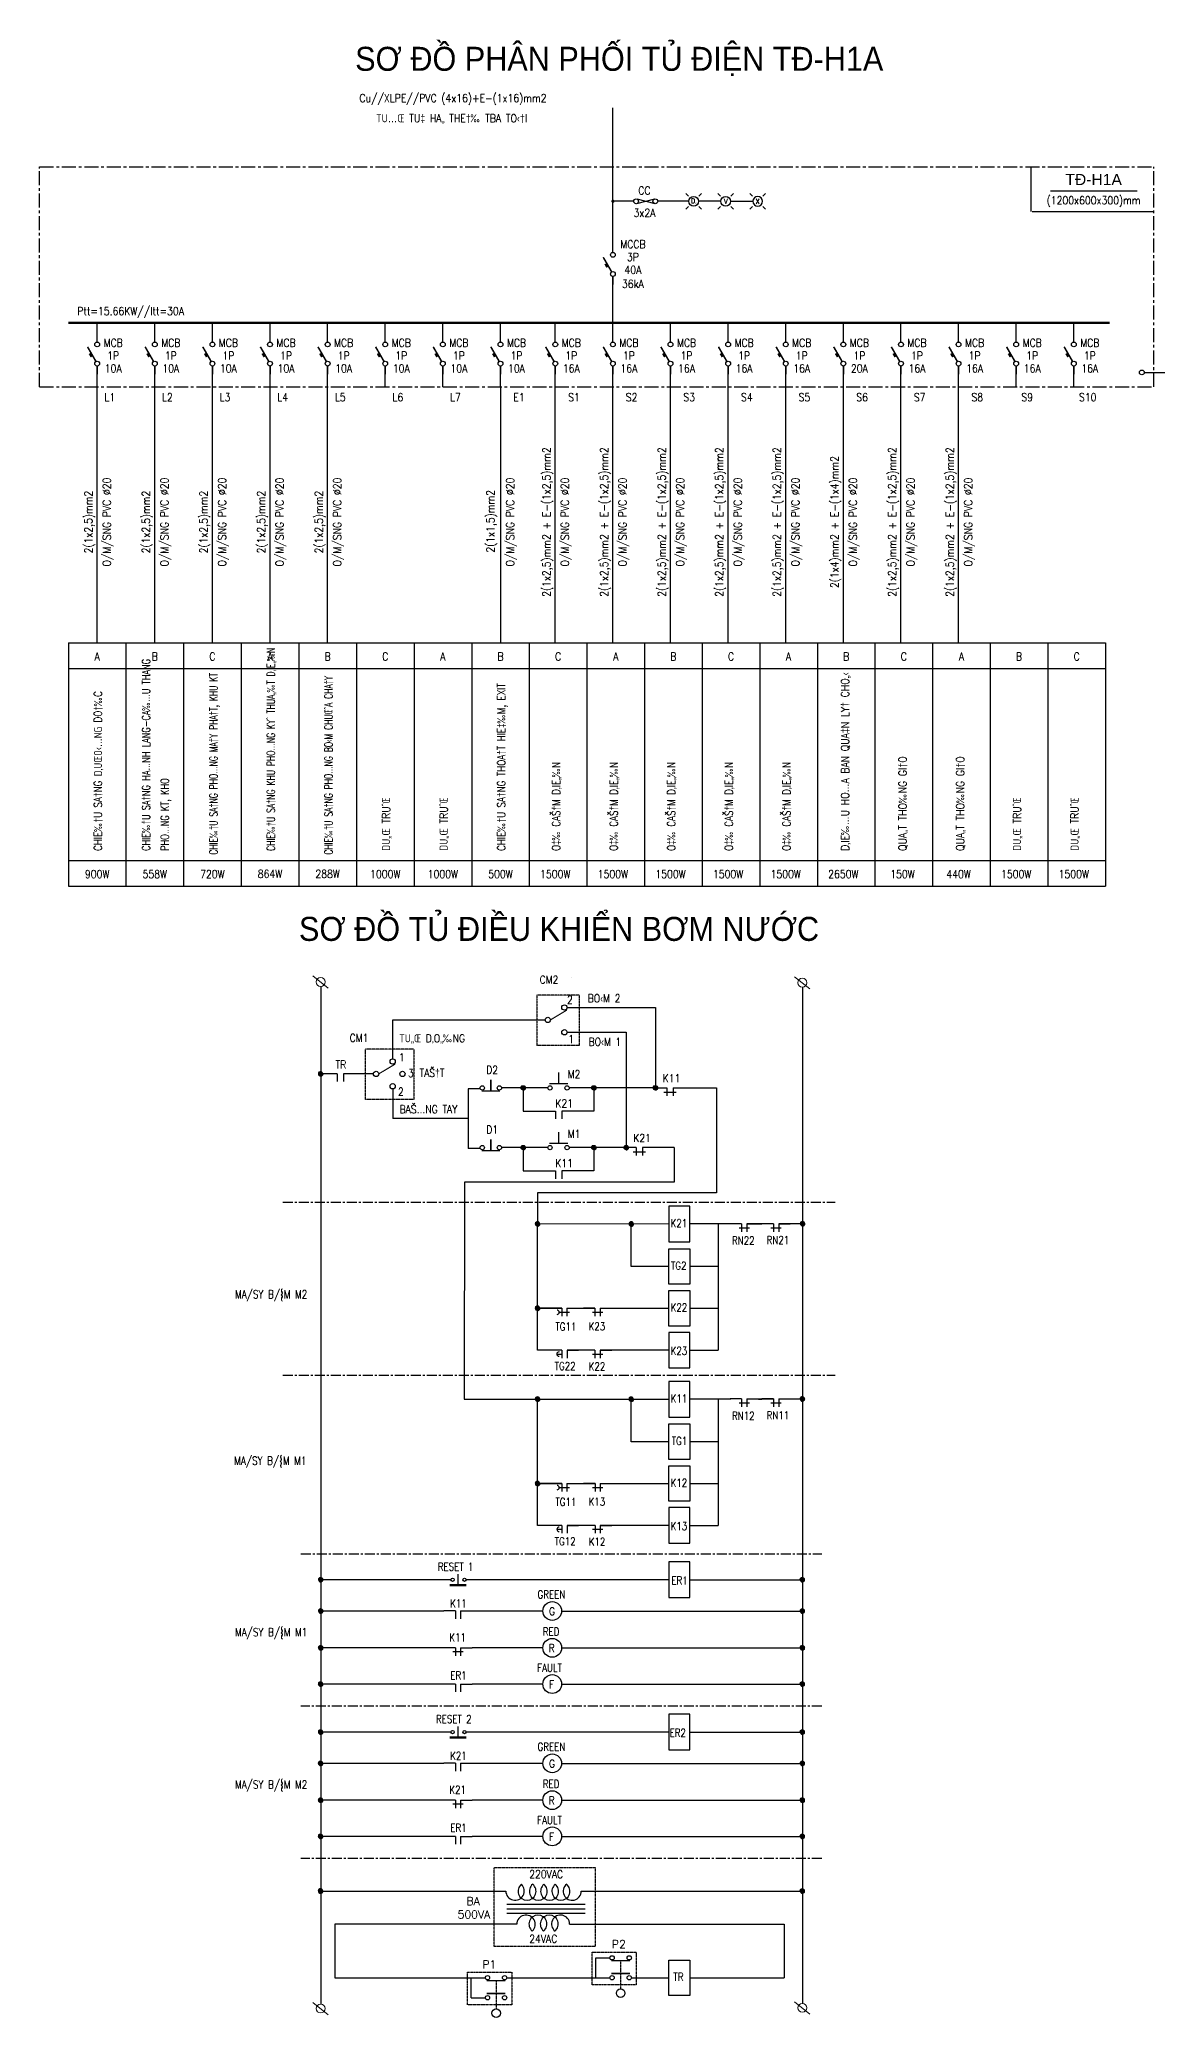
# Model space of a CAD drawing. Extents: x -5343388 to 7033982, y -486386 to 188356.
# Drawn here: x 170348 to 205272, y 24182 to 85981 of the extents above; entities that cross this region are included whole.
import ezdxf
from ezdxf.enums import TextEntityAlignment as Align

# ---------------------------------------------------------------- set-up
doc = ezdxf.new("R2010")
doc.units = 0
doc.header["$MEASUREMENT"] = 0
doc.linetypes.add('CENTER', pattern=[2, 1.25, -0.25, 0.25, -0.25])
doc.linetypes.add('HIDDEN', pattern=[0.375, 0.25, -0.125])
for name, color, linetype in [('0-----E-equip', 2, 'Continuous'), ('0-----E-line', 4, 'Continuous'), ('0-----E-text', 3, 'Continuous'), ('0-----wire', 7, 'Continuous'), ('0---TBD', 2, 'Continuous'), ('0---TEXT', 3, 'Continuous'), ('0-TEXTDIEN', 4, 'Continuous'), ('CHU', 2, 'Continuous'), ('CHUTO', 3, 'Continuous'), ('PHU KIEN', 7, 'Continuous'), ('TBD', 2, 'Continuous'), ('text', 2, 'Continuous')]:
    doc.layers.add(name, color=color, linetype=linetype)
for name, color, linetype, lineweight in [('0---TBD---SD', 2, 'Continuous', 25), ('MAIN', 3, 'Continuous', 15), ('TBI', 2, 'Continuous', 25), ('thay', 7, 'Continuous', 18)]:
    doc.layers.add(name, color=color, linetype=linetype, lineweight=lineweight)
doc.styles.add('BIGTEXT', font='', dxfattribs={"width": 0.8, "height": 1000})
doc.styles.add('ROMANC1', font='ROMANC1.shx')
doc.styles.add('ROMANS', font='romans.shx', dxfattribs={"width": 0.8, "height": 250, "bigfont": 'vns.shx'})
doc.styles.add('ROMANS1', font='ROMANS1.shx')
doc.styles.add('TEXT1', font='', dxfattribs={"width": 0.85, "height": 200})
doc.styles.get('BIGTEXT').set_extended_font_data('.VnArialH')
doc.styles.get('TEXT1').set_extended_font_data('.VnArialH')

# ---------------------------------------------------------------- blocks, each defined once
blk = doc.blocks.new('di2')
at = {"layer": 'TBD'}
for p, q in [((0, 1000), (0, 1250)), ((0, 250), (0, 0))]:
    blk.add_line(p, q, dxfattribs=at)
for points, const_width in [([(-37, 390), (-302, 850)], 50), ([(-177, 533), (-239, 641)], 60)]:
    blk.add_lwpolyline(points, dxfattribs=dict(at, const_width=const_width))
for centre in [(0, 925), (0, 325)]:
    blk.add_circle(centre, 75, dxfattribs=at)
blk = doc.blocks.new('di17')
at = {"layer": 'TBD', "color": 7}
for p, q in [((-159, 159), (-247, 247)), ((159, 159), (247, 247)), ((-159, -159), (-247, -247)), ((159, -159), (247, -247))]:
    blk.add_line(p, q, dxfattribs=at)
at = {"layer": 'TBD'}
blk.add_circle((0, 0), 150, dxfattribs=at)
at = {"layer": 'TBD', "color": 7, "style": 'ROMANS1'}
blk.add_text('D‚', height=150, dxfattribs=at).set_placement((0, 0), align=Align.MIDDLE)
blk = doc.blocks.new('di21')
at = {"layer": 'TBD'}
for p, q in [((-281, 73), (281, -73)), ((-281, -73), (281, 73))]:
    blk.add_line(p, q, dxfattribs=at)
for centre in [(-300, 0), (300, 0)]:
    blk.add_circle(centre, 75, dxfattribs=at)
blk = doc.blocks.new('di18')
at = {"layer": 'TBD', "color": 7}
for p, q in [((-159, 159), (-247, 247)), ((159, 159), (247, 247)), ((-159, -159), (-247, -247)), ((159, -159), (247, -247))]:
    blk.add_line(p, q, dxfattribs=at)
at = {"layer": 'TBD'}
blk.add_circle((0, 0), 150, dxfattribs=at)
at = {"layer": 'TBD', "color": 7, "style": 'ROMANS1'}
blk.add_text('V', height=150, dxfattribs=at).set_placement((0, 0), align=Align.MIDDLE)
blk = doc.blocks.new('di19')
at = {"layer": 'TBD', "color": 7}
for p, q in [((-159, 159), (-247, 247)), ((159, 159), (247, 247)), ((-159, -159), (-247, -247)), ((159, -159), (247, -247))]:
    blk.add_line(p, q, dxfattribs=at)
at = {"layer": 'TBD'}
blk.add_circle((0, 0), 150, dxfattribs=at)
at = {"layer": 'TBD', "color": 7, "style": 'ROMANS1'}
blk.add_text('X', height=150, dxfattribs=at).set_placement((0, 0), align=Align.MIDDLE)
blk = doc.blocks.new('DOT')
at = {"layer": 'thay', "color": 0, "linetype": 'ByBlock'}
blk.add_line((-0.5, 0), (-1, 0), dxfattribs=at)
at = {"layer": 'thay', "color": 0, "linetype": 'ByBlock', "const_width": 0.5}
blk.add_lwpolyline([(-0.25, 0, 1), (0.25, 0, 1)], format="xyb", close=True, dxfattribs=at)
blk = doc.blocks.new('NETCHAM')
at = {"layer": 'PHU KIEN', "ltscale": 40}
h = blk.add_hatch(dxfattribs=at)
h.set_pattern_fill('ANSI31', color=2, scale=4.125, style=0)
h.set_pattern_definition([(45, (-1132542.619, -1771621.8266), (-0.36460193405, 0.36460193405), [])])
h.paths.add_polyline_path([(49.5, 0, 1), (-49.5, 0, 1)])
at = {"layer": 'PHU KIEN', "color": 2, "ltscale": 40}
blk.add_circle((0, 0), 49.5, dxfattribs=at)
blk = doc.blocks.new('TDM')
at = {"layer": '0---TBD---SD'}
for p, q in [((334849, 442398), (334849, 442782)), ((334849, 442398), (335027, 442398)), ((334849, 442221), (334849, 441837)), ((334849, 442221), (335027, 442221)), ((334938, 442398), (335115, 442398)), ((334938, 442221), (335115, 442221))]:
    blk.add_line(p, q, dxfattribs=at)
blk = doc.blocks.new('TDD')
at = {"layer": '0---TBD---SD'}
for p, q in [((333884, 442398), (333884, 442782)), ((333884, 442398), (334150, 442398)), ((333884, 442221), (333884, 441837)), ((333884, 442221), (334150, 442221)), ((334017, 442138), (334017, 442480))]:
    blk.add_line(p, q, dxfattribs=at)
blk = doc.blocks.new('TDMC')
at = {"layer": '0---TBD---SD'}
for p, q in [((116, 0), (-116, 0)), ((-60, -90), (-60, 90)), ((60, -90), (60, 90)), ((-60, -90), (-321, -90)), ((60, -90), (321, -90))]:
    blk.add_line(p, q, dxfattribs=at)
blk.add_arc((166, 0), 50, 90, 270, dxfattribs=at)
blk = doc.blocks.new('TMDC')
at = {"layer": '0---TBD---SD'}
for p, q in [((0, 0), (-261, 0)), ((0, 0), (0, 181)), ((120, 0), (120, 181)), ((233, 90), (120, 90)), ((120, 0), (381, 0))]:
    blk.add_line(p, q, dxfattribs=at)
blk.add_arc((183, 90), 50, 270, 90, dxfattribs=at)

msp = doc.modelspace()

# ---------------------------------------------------------------- linework, layer by layer
at = {"color": 1, "linetype": 'CENTER', "ltscale": 350}
for p, q in [((170347.89481, 75130.68076), (170347.89481, 82008.5724)), ((170347.89481, 82008.5724), (205157.94213, 82008.5724)), ((205157.94213, 75130.68076), (205157.94213, 82008.5724)), ((170347.89481, 75130.68076), (205157.94213, 75130.68076))]:
    msp.add_line(p, q, dxfattribs=at)
at = {"color": 1, "linetype": 'Continuous'}
for p, q in [((201323.1574, 80608.5724), (201323.1574, 82008.5724)), ((201929.33749, 81258.5724), (204640.3843, 81258.5724)), ((201359.50495, 80608.5724), (205157.94213, 80608.5724))]:
    msp.add_line(p, q, dxfattribs=at)
at = {"color": 2, "linetype": 'Continuous'}
for p, q in [((171247.89481, 67130.68076), (171247.89481, 59530.68076)), ((171247.89481, 67130.68076), (203647.89481, 67130.68076)), ((203647.89481, 67130.68076), (203647.89481, 59530.68076)), ((171247.89481, 59530.68076), (203647.89481, 59530.68076))]:
    msp.add_line(p, q, dxfattribs=at)
at = {"linetype": 'Continuous'}
for p, q in [((173047.89481, 67130.68076), (173047.89481, 59530.68076)), ((174847.89481, 67130.68076), (174847.89481, 59530.68076)), ((174847.89481, 67130.68076), (174847.89481, 59530.68076)), ((176647.89481, 67130.68076), (176647.89481, 59530.68076)), ((176647.89481, 67130.68076), (176647.89481, 59530.68076)), ((178447.89481, 67130.68076), (178447.89481, 59530.68076)), ((180247.89481, 67130.68076), (180247.89481, 59530.68076)), ((180247.89481, 67130.68076), (180247.89481, 59530.68076)), ((182047.89481, 67130.68076), (182047.89481, 59530.68076)), ((183847.89481, 67130.68076), (183847.89481, 59530.68076)), ((185647.89481, 67130.68076), (185647.89481, 59530.68076)), ((187447.89481, 67130.68076), (187447.89481, 59530.68076)), ((189247.89481, 67130.68076), (189247.89481, 59530.68076)), ((191047.89481, 67130.68076), (191047.89481, 59530.68076)), ((192847.89481, 67130.68076), (192847.89481, 59530.68076)), ((194647.89481, 67130.68076), (194647.89481, 59530.68076)), ((196447.89481, 67130.68076), (196447.89481, 59530.68076)), ((198247.89481, 67130.68076), (198247.89481, 59530.68076)), ((200047.89481, 67130.68076), (200047.89481, 59530.68076)), ((201847.89481, 67130.68076), (201847.89481, 59530.68076)), ((171247.89481, 66330.68076), (203647.89481, 66330.68076)), ((171247.89481, 60330.68076), (203647.89481, 60330.68076))]:
    msp.add_line(p, q, dxfattribs=at)
at = {"color": 6, "linetype": 'Continuous', "const_width": 70}
msp.add_lwpolyline([(171247.89481, 77130.68076), (203775.80454, 77130.68076)], dxfattribs=at)
at = {"color": 1, "linetype": 'CENTER', "ltscale": 250}
for points in [[(177943.34571, 49655.14413), (195208.03915, 49655.1421)], [(177943.34571, 44251.63476), (195208.03915, 44251.63273)], [(178510.65792, 38663.58454), (194787.9422, 38663.58262)], [(194787.9422, 33903.92076), (178510.65792, 33903.91877)], [(194787.9422, 29144.25514), (178510.65792, 29144.25315)]]:
    msp.add_lwpolyline(points, dxfattribs=at)
at = {"layer": '0-----E-line', "linetype": 'Continuous'}
for p, q in [((188259.54148, 79330.24841), (188259.54148, 83851.60198)), ((188259.54148, 77130.68076), (188259.54148, 78580.24841)), ((172147.89481, 76780.68076), (172147.89481, 77130.68076)), ((173947.89481, 76530.68076), (173947.89481, 77130.68076)), ((175747.89481, 76530.68076), (175747.89481, 77130.68076)), ((177547.89481, 76530.68076), (177547.89481, 77130.68076)), ((179347.89481, 76530.68076), (179347.89481, 77130.68076)), ((181147.89481, 76530.68076), (181147.89481, 77130.68076)), ((181147.89481, 76530.68076), (181147.89481, 77130.68076)), ((182947.89481, 76530.68076), (182947.89481, 77130.68076)), ((184747.89481, 76530.68076), (184747.89481, 77130.68076)), ((186459.54148, 76530.68076), (186459.54148, 77130.68076)), ((188259.54148, 76530.68076), (188259.54148, 77130.68076)), ((190059.54148, 76530.68076), (190059.54148, 77130.68076)), ((191859.54148, 76530.68076), (191859.54148, 77130.68076)), ((193659.54148, 76530.68076), (193659.54148, 77130.68076)), ((195459.54148, 76530.68076), (195459.54148, 77130.68076)), ((197259.54148, 76530.68076), (197259.54148, 77130.68076)), ((199059.54148, 76530.68076), (199059.54148, 77130.68076)), ((200859.54148, 76530.68076), (200859.54148, 77130.68076)), ((202659.54148, 76530.68076), (202659.54148, 77130.68076)), ((172147.89481, 67130.68076), (172147.89481, 75780.68076)), ((173947.89481, 67130.68076), (173947.89481, 75780.68076)), ((175747.89481, 67130.68076), (175747.89481, 75780.68076)), ((177547.89481, 67130.68076), (177547.89481, 75780.68076)), ((179347.89481, 67130.68076), (179347.89481, 75780.68076)), ((181147.89481, 75130.68076), (181147.89481, 75780.68076)), ((182947.89481, 75130.68076), (182947.89481, 75780.68076)), ((184747.89481, 75130.68076), (184747.89481, 75780.68076)), ((186459.54148, 67130.68076), (186459.54148, 75780.68076)), ((188259.54148, 67130.68076), (188259.54148, 75780.68076)), ((190059.54148, 67130.68076), (190059.54148, 75780.68076)), ((191859.54148, 75130.68076), (191859.54148, 75780.68076)), ((191859.54148, 67130.68076), (191859.54148, 75780.68076)), ((193659.54148, 75130.68076), (193659.54148, 75780.68076)), ((193659.54148, 67130.68076), (193659.54148, 75780.68076)), ((195459.54148, 67130.68076), (195459.54148, 75780.68076)), ((197259.54148, 67130.68076), (197259.54148, 75780.68076)), ((199059.54148, 67130.68076), (199059.54148, 75780.68076)), ((200859.54148, 75130.68076), (200859.54148, 75780.68076)), ((202659.54148, 75130.68076), (202659.54148, 75780.68076)), ((184747.89481, 75130.68076), (184747.89481, 67130.68076))]:
    msp.add_line(p, q, dxfattribs=at)
msp.add_lwpolyline([(188259.54148, 83851.60198, 0, 0, 0), (187059.54148, 83851.60198, 0, 150, 0), (186434.54148, 83851.60198, 0, 0, 0), (180184.54148, 83851.60198, 0, 0, 0)], format="xyseb", dxfattribs=at)
at = {"layer": '0-----wire', "linetype": 'Continuous'}
for p, q in [((188909.54148, 80927.84122), (188259.54148, 80927.84122)), ((190634.54148, 80927.84122), (189659.54148, 80927.84122)), ((191634.54148, 80927.84122), (190934.54148, 80927.84122)), ((191934.54148, 80927.84122), (192634.54148, 80927.84122)), ((204857.94213, 75580.68076), (205657.94213, 75580.68076))]:
    msp.add_line(p, q, dxfattribs=at)
at = {"layer": '0-----wire', "linetype": 'Continuous', "const_width": 50}
msp.add_lwpolyline([(188234.54148, 80927.84122, 1), (188284.54148, 80927.84122, 1)], format="xyb", close=True, dxfattribs=at)
at = {"layer": '0-----wire', "linetype": 'Continuous'}
msp.add_circle((204782.94213, 75580.68076), 75, dxfattribs=at)
at = {"layer": '0---TBD', "color": 1, "linetype": 'HIDDEN'}
for p, q in [((185886.99356, 56121.162), (185886.99356, 54551.01249)), ((187204.20124, 56121.162), (185886.99356, 56121.162)), ((187204.20124, 56121.162), (187204.20124, 54551.01249)), ((182040.34827, 54433.92661), (180522.66559, 54433.92661)), ((180522.66559, 54433.92661), (180522.66559, 52863.7771)), ((182040.34827, 54433.92661), (182040.34827, 52863.7771)), ((187204.20124, 54551.01249), (185886.99356, 54551.01249)), ((182040.34827, 52863.7771), (180522.66559, 52863.7771)), ((188501.64602, 25955.3277), (188501.64602, 25073.24098)), ((184609.67435, 25331.6277), (184609.67435, 24449.54098))]:
    msp.add_line(p, q, dxfattribs=at)
at = {"layer": '0---TBD'}
for p, q in [((186826.8595, 55737.42123), (189588.47133, 55737.42123)), ((189588.47133, 55737.42123), (189588.47133, 53226.70225)), ((181379.83559, 54132.88177), (181379.83559, 55350.63962)), ((186826.8595, 54963.85801), (188677.10651, 54963.85801)), ((188677.10651, 54963.85801), (188677.10651, 51359.46269)), ((179645.85462, 53663.40423), (179127.5726, 53663.40423)), ((179645.85462, 53663.40423), (179645.85462, 53424.54354)), ((179845.68884, 53663.40423), (179845.68884, 53424.54354)), ((180778.23873, 53663.40423), (179845.68884, 53663.40423)), ((181379.83559, 53193.92669), (181379.83559, 52267.75496)), ((185459.52703, 53226.70225), (185459.52703, 52500.92914)), ((187665.39281, 53226.70225), (187665.39281, 52500.92914)), ((189942.99167, 53226.70225), (189942.99167, 52981.67725)), ((190142.8259, 53226.70225), (190142.8259, 52981.67725)), ((189853.89167, 53093.69539), (190232.56667, 53093.69539)), ((183736.71136, 52267.75496), (181379.83559, 52267.75496)), ((185459.52703, 52500.92914), (186462.54281, 52500.92914)), ((186462.54281, 52500.92914), (186462.54281, 52255.90414)), ((186662.37703, 52500.92914), (186662.37703, 52255.90414)), ((187665.39281, 52500.92914), (186662.37703, 52500.92914)), ((185459.52703, 51359.46269), (185459.52703, 50633.68958)), ((187665.39281, 51359.46269), (187665.39281, 50633.68958)), ((188983.59155, 51359.46269), (188983.59155, 51114.43769)), ((189183.42578, 51359.46269), (189183.42578, 51114.43769)), ((188894.49155, 51226.45583), (189273.16655, 51226.45583)), ((185459.52703, 50633.68958), (186462.54281, 50633.68958)), ((186462.54281, 50633.68958), (186462.54281, 50388.66458)), ((186662.37703, 50633.68958), (186662.37703, 50388.66458)), ((187665.39281, 50633.68958), (186662.37703, 50633.68958)), ((179569.45815, 27095.16881), (179569.45815, 25420.7277)), ((193606.65208, 27101.23847), (193606.65208, 25420.7277)), ((187722.02102, 26044.4277), (188167.52102, 26044.4277)), ((187722.02102, 25420.7277), (187722.02102, 26044.4277)), ((183830.04935, 24797.0277), (183830.04935, 25420.7277)), ((183830.04935, 24797.0277), (183830.04935, 25420.7277)), ((188835.77102, 25420.7277), (190005.97145, 25420.7277)), ((190665.19256, 25420.7277), (193606.65208, 25420.7277)), ((183830.04935, 24797.0277), (184275.54935, 24797.0277))]:
    msp.add_line(p, q, dxfattribs=at)
at = {"layer": '0---TBD', "color": 2}
for p, q in [((181379.83559, 55350.63962), (186141.48235, 55350.63962)), ((184116.38829, 53201.37474), (183736.71136, 53201.37474)), ((183736.71136, 53201.37474), (183736.71136, 51334.13518)), ((186228.33492, 53226.70225), (184779.65257, 53226.70225)), ((188982.91345, 53226.70225), (186896.58492, 53226.70225)), ((189610.74633, 53226.70225), (188982.91345, 53226.70225)), ((184116.38829, 51334.13518), (183736.71136, 51334.13518)), ((186228.33492, 51359.46269), (184779.65257, 51359.46269)), ((188983.59155, 51359.46269), (186896.58492, 51359.46269)), ((190169.91505, 51359.46269), (189183.42578, 51359.46269)), ((179112.04018, 28132.74826), (184914.45947, 28130.7851)), ((187268.70894, 28130.7851), (194178.26032, 28130.7851)), ((184943.97882, 27716.55437), (187390.3257, 27716.55437)), ((184943.97882, 27572.23714), (187390.3257, 27572.23714)), ((184943.97882, 27441.04008), (187390.3257, 27441.04008)), ((185255.85736, 27095.16881), (179569.45815, 27095.16881)), ((186904.79744, 27101.23847), (193606.65208, 27101.23847)), ((179569.45815, 25420.7277), (184275.54935, 25420.7277)), ((184943.79935, 25420.7277), (188167.52102, 25420.7277))]:
    msp.add_line(p, q, dxfattribs=at)
at = {"layer": '0---TBD', "const_width": 44.55}
for points in [[(184155.95257, 53131.49722), (184735.10257, 53131.49722)], [(184445.52757, 53484.30283), (184445.52757, 53131.49722)], [(186272.88492, 53360.35225), (186852.03492, 53360.35225)], [(186562.45992, 53713.15786), (186562.45992, 53360.35225)], [(184445.52757, 51617.06327), (184445.52757, 51264.25767)], [(186272.88492, 51493.11269), (186852.03492, 51493.11269)], [(186562.45992, 51845.9183), (186562.45992, 51493.11269)], [(184155.95257, 51264.25767), (184735.10257, 51264.25767)], [(188212.07102, 25955.3277), (188791.22102, 25955.3277)], [(184320.09935, 25331.6277), (184899.24935, 25331.6277)], [(188212.07102, 25554.3777), (188791.22102, 25554.3777)], [(184320.09935, 24930.6777), (184899.24935, 24930.6777)]]:
    msp.add_lwpolyline(points, dxfattribs=at)
for points in [[(185437.25203, 53226.70225, 1), (185481.80203, 53226.70225, 1)], [(187643.11781, 53226.70225, 1), (187687.66781, 53226.70225, 1)], [(189566.19633, 53226.70225, 1), (189610.74633, 53226.70225, 1)], [(185437.25203, 51359.46269, 1), (185481.80203, 51359.46269, 1)], [(187643.11781, 51359.46269, 1), (187687.66781, 51359.46269, 1)], [(188654.83151, 51359.46269, 1), (188699.38151, 51359.46269, 1)]]:
    msp.add_lwpolyline(points, format="xyb", close=True, dxfattribs=at)
at = {"layer": '0---TBD', "color": 7, "linetype": 'HIDDEN'}
msp.add_lwpolyline([(184551.12557, 28867.01127), (187702.3925, 28867.01127), (187702.3925, 26396.42266), (184551.12557, 26396.42266)], close=True, dxfattribs=at)
at = {"layer": '0---TBD', "color": 1, "linetype": 'HIDDEN'}
for points in [[(187610.64602, 26222.6277), (188991.69602, 26222.6277), (188991.69602, 25197.9777), (187610.64602, 25197.9777)], [(183718.67435, 25598.9277), (185099.72435, 25598.9277), (185099.72435, 24574.2777), (183718.67435, 24574.2777)]]:
    msp.add_lwpolyline(points, close=True, dxfattribs=at)
at = {"layer": '0---TBD', "color": 7}
for centre, radius in [((186744.16356, 55737.42123), 82.69594), ((186225.26264, 55350.63962), 82.69594), ((186744.16356, 54963.85801), 82.69594), ((181379.83559, 54050.18583), 82.69594), ((180860.93466, 53663.40423), 82.69594), ((181379.83559, 53276.62262), 82.69594), ((181685.10966, 53663.40423), 82.69594), ((184178.22757, 53226.70225), 66.825), ((184712.82757, 53226.70225), 66.825), ((186295.15992, 53226.70225), 66.825), ((186829.75992, 53226.70225), 66.825), ((184178.22757, 51359.46269), 66.825), ((184712.82757, 51359.46269), 66.825), ((186295.15992, 51359.46269), 66.825), ((186829.75992, 51359.46269), 66.825), ((188234.34602, 26044.4277), 66.825), ((188768.94602, 26044.4277), 66.825), ((184342.37435, 25420.7277), 66.825), ((184876.97435, 25420.7277), 66.825), ((188234.34602, 25420.7277), 66.825), ((188768.94602, 25420.7277), 66.825), ((184342.37435, 24797.0277), 66.825), ((184876.97435, 24797.0277), 66.825), ((188501.64602, 24939.59098), 133.65), ((184609.67435, 24315.89098), 133.65)]:
    msp.add_circle(centre, radius, dxfattribs=at)
at = {"layer": '0---TBD', "color": 2}
for centre, radius, start, end in [((185202.87718, 28133.4973), 288.43045, 180.5387762767, 46.6398954064), ((185577.25192, 28124.71545), 280.77263, 128.9075805288, 51.0924194712), ((185929.93942, 28124.71545), 280.77263, 128.9075805288, 51.0924194712), ((186282.62692, 28124.71545), 280.77263, 128.9075805288, 51.0924194712), ((186635.31442, 28124.71545), 280.77263, 128.9075805288, 51.0924194712), ((186988.00192, 28124.71545), 280.77263, 126.8054684245, 1.2386983637), ((185544.27506, 27092.45662), 288.43045, 313.3601045936, 179.4612237233), ((185918.64981, 27101.23847), 280.77263, 308.9075805288, 231.0924194712), ((186271.33731, 27101.23847), 280.77263, 308.9075805288, 231.0924194712), ((186624.02481, 27101.23847), 280.77263, 0, 233.1945315755)]:
    msp.add_arc(centre, radius, start, end, dxfattribs=at)
at = {"layer": '0---TBD---SD'}
for p, q in [((190169.91505, 51359.46269), (190169.91505, 50280.13614)), ((183621.89502, 50280.13614), (183614.44328, 43503.1066)), ((190169.91505, 50280.13614), (183621.89502, 50280.13614)), ((185907.58794, 49945.88549), (185906.52257, 48976.98196)), ((191499.23468, 49945.88549), (185907.58794, 49945.88549)), ((190005.37182, 48972.47504), (185906.91967, 48976.98152)), ((188832.94491, 47646.73888), (188832.94491, 48975.12719)), ((191941.50488, 48981.72975), (190664.59293, 48981.72962)), ((193275.32275, 48981.72985), (192445.43342, 48981.72977)), ((192804.25653, 48981.7299), (192916.49964, 48981.7299)), ((193275.32275, 48981.72988), (193102.61554, 48981.72987)), ((194180.16794, 48981.72997), (193440.93342, 48981.7299)), ((190005.37182, 47646.73888), (188832.94491, 47646.73888)), ((191551.50089, 47646.73897), (190664.59293, 47646.73888)), ((183614.44328, 43503.1066), (190005.97203, 43503.1066)), ((188833.54512, 42170.34259), (188833.54512, 43498.7309)), ((191942.10509, 43505.33346), (190665.19314, 43505.33333)), ((193275.92296, 43505.33356), (192446.03363, 43505.33347)), ((192804.85674, 43505.33361), (192917.09985, 43505.33361)), ((193275.92296, 43505.33359), (193103.21576, 43505.33357)), ((194180.76815, 43505.33368), (193441.53363, 43505.33361)), ((190005.97203, 42170.34259), (188833.54512, 42170.34259)), ((191551.50089, 42170.34268), (190665.19314, 42170.34259))]:
    msp.add_line(p, q, dxfattribs=at)
at = {"layer": '0---TEXT', "const_width": 35.64}
for points in [[(186821.72418, 55657.92592), (186307.95857, 55350.63962)], [(181457.39621, 53970.69052), (180943.6306, 53663.40423)]]:
    msp.add_lwpolyline(points, dxfattribs=at)
at = {"layer": 'CHU', "color": 2}
for centre in [(186365.24061, 36881.24077), (186365.24061, 35730.8153), (186365.24061, 34599.57639), (186365.24002, 32121.57514), (186365.24002, 30971.14968), (186365.24005, 29839.90177)]:
    msp.add_circle(centre, 293.30985, dxfattribs=at)
at = {"layer": 'CHUTO', "color": 2}
for p, q in [((179131.01278, 56398.04115), (179131.01301, 24596.91769)), ((194178.26032, 56375.60881), (194178.26032, 24621.3056)), ((189610.74633, 53226.70225), (189942.99167, 53226.70225)), ((190142.8259, 53226.70225), (191499.23468, 53226.70225)), ((191499.23468, 53226.70225), (191499.23468, 49945.88549)), ((185904.20014, 45034.02677), (185906.91967, 48976.98152)), ((191551.50089, 48981.72971), (191551.50089, 45034.02677)), ((186300.29543, 46339.17108), (185904.78725, 46339.44387)), ((185905.10033, 46339.17108), (186659.11854, 46339.17108)), ((186824.7292, 46339.17108), (187700.04508, 46339.17108)), ((187183.55231, 46339.17108), (187337.91502, 46339.17108)), ((187865.65575, 46339.17108), (190005.37182, 46339.17108)), ((190664.59293, 46339.17108), (191551.50089, 46339.17108)), ((186662.42549, 45034.02677), (185904.20014, 45034.02677)), ((186303.60238, 45034.02677), (185904.20014, 45034.02677)), ((187700.04508, 45034.02677), (186828.03615, 45034.02677)), ((187334.60807, 45034.02677), (187186.85926, 45034.02677)), ((190005.37182, 45034.02677), (187865.65575, 45034.02677)), ((190664.59293, 45034.02677), (191551.50089, 45034.02677)), ((185904.80036, 39557.63048), (185907.52261, 43504.53659)), ((191551.50089, 43505.33342), (191551.50089, 39557.63048)), ((186300.89564, 40862.77478), (185905.38746, 40863.04757)), ((185905.70054, 40862.77478), (186659.71875, 40862.77478)), ((186825.32942, 40862.77478), (187700.64529, 40862.77478)), ((187184.15253, 40862.77478), (187338.51523, 40862.77478)), ((187866.25596, 40862.77478), (190005.97203, 40862.77478)), ((190665.19314, 40862.77478), (191551.50089, 40862.77478)), ((186663.0257, 39557.63048), (185904.80036, 39557.63048)), ((186304.20259, 39557.63048), (185904.80036, 39557.63048)), ((187700.64529, 39557.63048), (186828.63637, 39557.63048)), ((187335.20828, 39557.63048), (187187.45948, 39557.63048)), ((190005.97203, 39557.63048), (187866.25596, 39557.63048)), ((190665.19314, 39557.63048), (191551.50089, 39557.63048)), ((183201.14549, 37859.07287), (179143.24805, 37859.07287)), ((190005.97203, 37859.07287), (183674.68662, 37859.07287)), ((190665.19314, 37859.07301), (194190.50121, 37859.07268)), ((182979.03892, 36881.24077), (179143.24623, 36881.24077)), ((186071.93076, 36881.24077), (183862.29581, 36881.24077)), ((186658.55045, 36881.24162), (194190.50121, 36881.24058)), ((182979.03892, 35730.8153), (179143.24441, 35730.8153)), ((186071.93076, 35730.8153), (183862.29581, 35730.8153)), ((186658.55045, 35730.81615), (194190.50121, 35730.81511)), ((182979.03892, 34599.56654), (179143.2426, 34599.56654)), ((186071.93076, 34599.56654), (183862.29581, 34599.56654)), ((186658.55045, 34599.56739), (194190.50121, 34599.56635)), ((183201.14491, 33099.40725), (179143.24746, 33099.40725)), ((190005.97145, 33099.40725), (183674.68604, 33099.40725)), ((190665.19256, 33099.40739), (194190.50063, 33099.40706)), ((182979.03834, 32121.57514), (179143.24565, 32121.57514)), ((186071.93018, 32121.57514), (183862.29522, 32121.57514)), ((186658.54987, 32121.576), (194190.50063, 32121.57495)), ((182979.03834, 30971.14968), (179143.24383, 30971.14968)), ((186071.93018, 30971.14968), (183862.29522, 30971.14968)), ((186658.54987, 30971.15053), (194190.50063, 30971.14949)), ((182979.03834, 29839.90092), (179143.24201, 29839.90092)), ((186071.93018, 29839.90092), (183862.29522, 29839.90092)), ((186658.54987, 29839.90177), (194190.50063, 29839.90073))]:
    msp.add_line(p, q, dxfattribs=at)
at = {"layer": 'CHUTO'}
msp.add_line((186964.02055, 56673.04576), (186964.02055, 56673.04115), dxfattribs=at)
at = {"layer": 'CHUTO', "color": 2}
for points in [[(190005.37182, 48417.99903), (190664.59293, 48417.99903), (190664.59293, 49526.95105), (190005.37182, 49526.95105)], [(190005.37182, 48201.21489), (190664.59293, 48201.21489), (190664.59293, 47092.26287), (190005.37182, 47092.26287)], [(190005.37182, 46893.64708), (190664.59293, 46893.64708), (190664.59293, 45784.69507), (190005.37182, 45784.69507)], [(190005.37182, 44479.55076), (190664.59293, 44479.55076), (190664.59293, 45588.50278), (190005.37182, 45588.50278)], [(190005.97203, 42941.60274), (190665.19314, 42941.60274), (190665.19314, 44050.55475), (190005.97203, 44050.55475)], [(190005.97203, 42724.8186), (190665.19314, 42724.8186), (190665.19314, 41615.86658), (190005.97203, 41615.86658)], [(190005.97203, 41417.25079), (190665.19314, 41417.25079), (190665.19314, 40308.29878), (190005.97203, 40308.29878)], [(190005.97203, 39003.15447), (190665.19314, 39003.15447), (190665.19314, 40112.10648), (190005.97203, 40112.10648)], [(190005.97203, 37304.59686), (190665.19314, 37304.59686), (190665.19314, 38413.54888), (190005.97203, 38413.54888)], [(190005.97145, 32544.93124), (190665.19256, 32544.93124), (190665.19256, 33653.88326), (190005.97145, 33653.88326)], [(190665.19256, 24866.2517), (190005.97145, 24866.2517), (190005.97145, 25975.20371), (190665.19256, 25975.20371)]]:
    msp.add_lwpolyline(points, close=True, dxfattribs=at)
at = {"layer": 'CHUTO'}
for centre in [(183252.19237, 37859.07287), (183623.63975, 37859.07287), (183252.19179, 33099.40725), (183623.63916, 33099.40725)]:
    msp.add_circle(centre, 51.04688, dxfattribs=at)
at = {"layer": 'MAIN', "color": 2}
for p, q in [((178890.14924, 56722.39944), (179368.30715, 56338.85797)), ((193937.38415, 56699.9671), (194415.54205, 56316.42562)), ((178890.14924, 24646.43958), (179368.30715, 24262.89811)), ((193937.39656, 24670.66389), (194415.55446, 24287.12241))]:
    msp.add_line(p, q, dxfattribs=at)
for centre in [(179131.01301, 56535.54115), (194178.24791, 56513.10881), (179131.01301, 24459.58129), (194178.26032, 24483.8056)]:
    msp.add_circle(centre, 137.5, dxfattribs=at)
at = {"layer": 'TBI'}
for p, q in [((183420.66736, 37685.28881), (183420.66736, 38032.63778)), ((183420.66678, 32925.62319), (183420.66678, 33272.97216))]:
    msp.add_line(p, q, dxfattribs=at)
at = {"layer": 'TBI', "const_width": 72.1875}
for points in [[(183162.85486, 37685.28881), (183678.47986, 37685.28881)], [(183162.85428, 32925.62319), (183678.47928, 32925.62319)]]:
    msp.add_lwpolyline(points, dxfattribs=at)

# ---------------------------------------------------------------- block references
at = {"layer": '0-----E-equip', "linetype": 'Continuous'}
for name, p in [('di21', (189284.54148, 80927.84122)), ('di17', (190784.54148, 80927.84122)), ('di18', (191784.54148, 80927.84122)), ('di2', (188259.54148, 78330.24841)), ('di2', (172147.89481, 75530.68076)), ('di2', (173947.89481, 75530.68076)), ('di2', (175747.89481, 75530.68076)), ('di2', (177547.89481, 75530.68076)), ('di2', (179347.89481, 75530.68076)), ('di2', (181147.89481, 75530.68076)), ('di2', (182947.89481, 75530.68076)), ('di2', (184747.89481, 75530.68076)), ('di2', (186459.54148, 75530.68076)), ('di2', (188259.54148, 75530.68076)), ('di2', (190059.54148, 75530.68076)), ('di2', (191859.54148, 75530.68076)), ('di2', (193659.54148, 75530.68076)), ('di2', (195459.54148, 75530.68076)), ('di2', (197259.54148, 75530.68076)), ('di2', (199059.54148, 75530.68076)), ('di2', (200859.54148, 75530.68076)), ('di2', (202659.54148, 75530.68076))]:
    msp.add_blockref(name, p, dxfattribs=at)
at = {"layer": '0-----E-equip', "linetype": 'Continuous', "xscale": -1}
msp.add_blockref('di19', (192784.54148, 80927.84122), dxfattribs=at)
at = {"layer": '0---TBD', "xscale": 0.7127999997419465, "yscale": 0.7127999997419465, "zscale": 0.7127999997419465}
msp.add_blockref('DOT', (183736.71136, 52263.59724), dxfattribs=at)
at = {"layer": 'CHUTO', "xscale": 0.934999999993579, "yscale": 0.934999999993579, "zscale": 0.934999999993579, "rotation": 270}
for p in [(-221196.69654, 361163.7374), (-220201.19654, 361163.7374), (-221196.09633, 355687.34111), (-220200.59633, 355687.34111)]:
    msp.add_blockref('TDD', p, dxfattribs=at)
at = {"layer": 'CHUTO', "color": 2}
for name, p, xscale, yscale, zscale, rotation in [('TDMC', (186741.92387, 46214.96307), 1.374999999987267, 1.374999999987267, 1.374999999987267, 180), ('TDD', (-225776.47421, 358521.17858), 0.934999999993579, 0.934999999993579, 0.934999999993579, 270), ('TMDC', (186828.03615, 45034.02677), 1.374999999987267, 1.374999999987267, 1.374999999987267, 180), ('TDD', (-225776.47421, 357216.03427), 0.934999999993579, 0.934999999993579, 0.934999999993579, 270), ('TDMC', (186742.52408, 40738.56678), 1.374999999987267, 1.374999999987267, 1.374999999987267, 180), ('TDD', (-225775.874, 353044.78228), 0.934999999993579, 0.934999999993579, 0.934999999993579, 270), ('TMDC', (186828.63637, 39557.63048), 1.374999999987267, 1.374999999987267, 1.374999999987267, 180), ('TDD', (-225775.874, 351739.63797), 0.934999999993579, 0.934999999993579, 0.934999999993579, 270)]:
    msp.add_blockref(name, p, dxfattribs=dict(at, xscale=xscale, yscale=yscale, zscale=zscale, rotation=rotation))
at = {"layer": 'PHU KIEN', "color": 9, "rotation": 90}
for name, p, xscale, yscale, zscale in [('NETCHAM', (179129.1772, 53663.40423), -1.37500000001603, 1.375000000001592, 1.375), ('NETCHAM', (185906.52257, 48975.41585), -1.37500000001603, 1.375000000001592, 1.375), ('NETCHAM', (188832.94491, 48973.56108), -1.37500000001603, 1.375000000001592, 1.375), ('NETCHAM', (194187.17075, 48981.84916), -1.37500000001603, 1.375000000001592, 1.375), ('NETCHAM', (185905.10051, 46339.44365), -1.37500000001603, 1.375000000001592, 1.375), ('NETCHAM', (185907.52162, 43501.54049), -1.37500000001603, 1.375000000001592, 1.375), ('NETCHAM', (188833.54512, 43498.7309), -1.37500000001603, 1.375000000001592, 1.375), ('NETCHAM', (194179.09887, 43505.45416), -1.37500000001603, 1.375000000001592, 1.375), ('NETCHAM', (185905.38746, 40863.04757), -1.37500000001603, 1.375000000001592, 1.375), ('NETCHAM', (179131.01291, 37859.0933), -1.37500000001603, 1.375000000001592, 1.375), ('NETCHAM', (194178.2609, 37859.07268), -1.37500000001603, 1.375000000001592, 1.375), ('NETCHAM', (179131.0171, 36881.26119), -1.37500000001603, 1.375000000001592, 1.375), ('TDM', (596979.99199, 349965.46451), -0.934999999993579, 0.934999999907177, 0.935), ('NETCHAM', (194178.2609, 36881.24058), -1.37500000001603, 1.375000000001592, 1.375), ('NETCHAM', (179131.0171, 35730.83573), -1.37500000001603, 1.375000000001592, 1.375), ('TDD', (596979.99199, 347912.8228), -0.934999999993579, 0.934999999907177, 0.935), ('NETCHAM', (194178.2609, 35730.81511), -1.37500000001603, 1.375000000001592, 1.375), ('NETCHAM', (179129.24776, 34599.58815), -1.37500000001603, 1.375000000001592, 1.375), ('NETCHAM', (194178.2609, 34599.56635), -1.37500000001603, 1.375000000001592, 1.375), ('TDM', (596979.99199, 347683.79028), -0.934999999993579, 0.934999999907177, 0.935), ('NETCHAM', (179129.24299, 33099.42887), -1.37500000001603, 1.375000000001592, 1.375), ('NETCHAM', (194178.26032, 33099.40706), -1.37500000001603, 1.375000000001592, 1.375), ('NETCHAM', (179127.06474, 32121.59822), -1.37500000001603, 1.375000000001592, 1.375), ('NETCHAM', (194178.26032, 32121.57495), -1.37500000001603, 1.375000000001592, 1.375), ('TDM', (596979.99141, 345205.79888), -0.934999999993579, 0.934999999907177, 0.935), ('NETCHAM', (179127.06474, 30971.17276), -1.37500000001603, 1.375000000001592, 1.375), ('TDD', (596979.99141, 343153.15717), -0.934999999993579, 0.934999999907177, 0.935), ('NETCHAM', (194178.26032, 30971.14949), -1.37500000001603, 1.375000000001592, 1.375), ('NETCHAM', (179127.06474, 29839.924), -1.37500000001603, 1.375000000001592, 1.375), ('TDM', (596979.99141, 342924.12466), -0.934999999993579, 0.934999999907177, 0.935), ('NETCHAM', (194178.26032, 29839.90073), -1.37500000001603, 1.375000000001592, 1.375), ('NETCHAM', (179125.91883, 28132.75117), -1.37500000001603, 1.375000000001592, 1.375), ('NETCHAM', (194178.26032, 28130.7851), -1.37500000001603, 1.375000000001592, 1.375)]:
    msp.add_blockref(name, p, dxfattribs=dict(at, xscale=xscale, yscale=yscale, zscale=zscale))
at = {"layer": 'PHU KIEN', "color": 9, "xscale": 1.374999999987267, "yscale": 1.374999999987267, "zscale": 1.374999999987267}
for p in [(185459.52703, 53226.70225), (187665.3928, 53226.70225), (189588.47133, 53226.70225), (185459.52703, 51359.46269), (187665.3928, 51359.46269), (188677.1065, 51359.46269)]:
    msp.add_blockref('NETCHAM', p, dxfattribs=at)

# ---------------------------------------------------------------- texts
at = {"layer": '0-----E-text', "linetype": 'Continuous', "width": 0.85}
for s, style, p in [('Cu//XLPE//PVC (4x16)+E-(1x16)mm2', 'ROMANS', (183265.05316, 84026.60198)), ('TU…Œ TU‡ HA„ THE†‰ TBA TO‹†I', 'ROMANS1', (183221.30393, 83396.13316)), ('CC', 'ROMANS', (189244.0551, 81138.26286)), ('(1200x600x300)mm', 'ROMANS', (203278.67174, 80833.5724)), ('3x2A', 'ROMANS', (189248.82719, 80440.14501)), ('MCCB', 'ROMANS', (188884.54148, 79461.14737)), ('3P', 'ROMANS', (188884.54148, 79061.14737)), ('40A', 'ROMANS', (188884.54148, 78661.14737)), ('36kA', 'ROMANS', (188884.54148, 78221.47937)), ('Ptt=15.66KW//Itt=30A', 'ROMANS', (173193.32255, 77371.02791)), ('MCB', 'ROMANS', (172647.89481, 76380.68076)), ('1P', 'ROMANS', (172647.89481, 75980.68076)), ('MCB', 'ROMANS', (174447.89481, 76380.68076)), ('1P', 'ROMANS', (174447.89481, 75980.68076)), ('MCB', 'ROMANS', (176247.89481, 76380.68076)), ('1P', 'ROMANS', (176247.89481, 75980.68076)), ('MCB', 'ROMANS', (178047.89481, 76380.68076)), ('1P', 'ROMANS', (178047.89481, 75980.68076)), ('MCB', 'ROMANS', (179847.89481, 76380.68076)), ('1P', 'ROMANS', (179847.89481, 75980.68076)), ('MCB', 'ROMANS', (181647.89481, 76380.68076)), ('1P', 'ROMANS', (181647.89481, 75980.68076)), ('MCB', 'ROMANS', (183447.89481, 76380.68076)), ('1P', 'ROMANS', (183447.89481, 75980.68076)), ('MCB', 'ROMANS', (185247.89481, 76380.68076)), ('1P', 'ROMANS', (185247.89481, 75980.68076)), ('MCB', 'ROMANS', (186959.54148, 76380.68076)), ('1P', 'ROMANS', (186959.54148, 75980.68076)), ('MCB', 'ROMANS', (188759.54148, 76380.68076)), ('1P', 'ROMANS', (188759.54148, 75980.68076)), ('MCB', 'ROMANS', (190559.54148, 76380.68076)), ('1P', 'ROMANS', (190559.54148, 75980.68076)), ('MCB', 'ROMANS', (192359.54148, 76380.68076)), ('1P', 'ROMANS', (192359.54148, 75980.68076)), ('MCB', 'ROMANS', (194159.54148, 76380.68076)), ('1P', 'ROMANS', (194159.54148, 75980.68076)), ('MCB', 'ROMANS', (195959.54148, 76380.68076)), ('1P', 'ROMANS', (195959.54148, 75980.68076)), ('MCB', 'ROMANS', (197759.54148, 76380.68076)), ('1P', 'ROMANS', (197759.54148, 75980.68076)), ('MCB', 'ROMANS', (199559.54148, 76380.68076)), ('1P', 'ROMANS', (199559.54148, 75980.68076)), ('MCB', 'ROMANS', (201359.54148, 76380.68076)), ('1P', 'ROMANS', (201359.54148, 75980.68076)), ('MCB', 'ROMANS', (203159.54148, 76380.68076)), ('1P', 'ROMANS', (203159.54148, 75980.68076)), ('10A', 'ROMANS', (172647.89481, 75580.68076)), ('10A', 'ROMANS', (174447.89481, 75580.68076)), ('10A', 'ROMANS', (176247.89481, 75580.68076)), ('10A', 'ROMANS', (178047.89481, 75580.68076)), ('10A', 'ROMANS', (179847.89481, 75580.68076)), ('10A', 'ROMANS', (181647.89481, 75580.68076)), ('10A', 'ROMANS', (183447.89481, 75580.68076)), ('10A', 'ROMANS', (185247.89481, 75580.68076)), ('16A', 'ROMANS', (186959.54148, 75580.68076)), ('16A', 'ROMANS', (188759.54148, 75580.68076)), ('16A', 'ROMANS', (190559.54148, 75580.68076)), ('16A', 'ROMANS', (192359.54148, 75580.68076)), ('16A', 'ROMANS', (194159.54148, 75580.68076)), ('20A', 'ROMANS', (195959.54148, 75580.68076)), ('16A', 'ROMANS', (197759.54148, 75580.68076)), ('16A', 'ROMANS', (199559.54148, 75580.68076)), ('16A', 'ROMANS', (201359.54148, 75580.68076)), ('16A', 'ROMANS', (203159.54148, 75580.68076)), ('A', 'ROMANS', (172147.89481, 66580.68076)), ('B', 'ROMANS', (173947.89481, 66580.68076)), ('C', 'ROMANS', (175747.89481, 66580.68076)), ('A', 'ROMANS', (177547.89481, 66580.68076)), ('B', 'ROMANS', (179347.89481, 66580.68076)), ('C', 'ROMANS', (181147.89481, 66580.68076)), ('A', 'ROMANS', (182947.89481, 66580.68076)), ('B', 'ROMANS', (184747.89481, 66580.68076)), ('C', 'ROMANS', (186547.89481, 66580.68076)), ('A', 'ROMANS', (188347.89481, 66580.68076)), ('B', 'ROMANS', (190147.89481, 66580.68076)), ('C', 'ROMANS', (191947.89481, 66580.68076)), ('A', 'ROMANS', (193747.89481, 66580.68076)), ('B', 'ROMANS', (195547.89481, 66580.68076)), ('C', 'ROMANS', (197347.89481, 66580.68076)), ('A', 'ROMANS', (199147.89481, 66580.68076)), ('B', 'ROMANS', (200947.89481, 66580.68076)), ('C', 'ROMANS', (202747.89481, 66580.68076)), ('900W', 'ROMANS', (172147.89481, 59780.68076)), ('558W', 'ROMANS', (173947.89481, 59780.68076)), ('720W', 'ROMANS', (175747.89481, 59780.68076)), ('864W', 'ROMANS', (177547.89481, 59787.98046)), ('288W', 'ROMANS', (179347.89481, 59787.98046)), ('1000W', 'ROMANS', (181147.89481, 59780.68076)), ('1000W', 'ROMANS', (182947.89481, 59780.68076)), ('500W', 'ROMANS', (184747.89481, 59780.68076)), ('1500W', 'ROMANS', (186459.54148, 59780.68076)), ('1500W', 'ROMANS', (188259.54148, 59780.68076)), ('1500W', 'ROMANS', (190059.54148, 59780.68076)), ('1500W', 'ROMANS', (191859.54148, 59780.68076)), ('1500W', 'ROMANS', (193659.54148, 59780.68076)), ('2650W', 'ROMANS', (195459.54148, 59780.68076)), ('150W', 'ROMANS', (197307.0587, 59780.68076)), ('440W', 'ROMANS', (199059.54148, 59780.68076)), ('1500W', 'ROMANS', (200859.54148, 59780.68076)), ('1500W', 'ROMANS', (202659.54148, 59780.68076))]:
    msp.add_text(s, height=250, dxfattribs=dict(at, style=style)).set_placement(p, align=Align.CENTER)
at = {"layer": '0-----E-text', "color": 6, "style": 'BIGTEXT'}
msp.add_text('T§-H1A', height=350, dxfattribs=at).set_placement((203278.67174, 81433.5724), align=Align.CENTER)
at = {"layer": '0-----E-text', "linetype": 'Continuous', "style": 'ROMANS', "width": 0.85}
for s, p in [('L1', (172372.89481, 74680.68076)), ('L2', (174172.89481, 74680.68076)), ('L3', (175972.89481, 74680.68076)), ('L4', (177772.89481, 74680.68076)), ('L5', (179572.89481, 74680.68076)), ('L6', (181372.89481, 74680.68076)), ('L7', (183172.89481, 74680.68076)), ('E1', (185149.60149, 74680.68076)), ('S1', (186861.24815, 74680.68076)), ('S2', (188661.24815, 74680.68076)), ('S3', (190461.24815, 74680.68076)), ('S4', (192261.24815, 74680.68076)), ('S5', (194061.24815, 74680.68076)), ('S6', (195861.24815, 74680.68076)), ('S7', (197661.24815, 74680.68076)), ('S8', (199461.24815, 74680.68076)), ('S9', (201020.2596, 74680.68076)), ('S10', (202820.2596, 74680.68076))]:
    msp.add_text(s, height=250, dxfattribs=at).set_placement(p)
for s, p in [('2(1x2,5)mm2 + E-(1x2,5)mm2', (186309.54148, 70905.68076)), ('2(1x2,5)mm2 + E-(1x2,5)mm2', (188109.54148, 70905.68076)), ('2(1x2,5)mm2 + E-(1x2,5)mm2', (189909.54148, 70905.68076)), ('2(1x2,5)mm2 + E-(1x2,5)mm2', (191709.54148, 70905.68076)), ('2(1x2,5)mm2 + E-(1x2,5)mm2', (193509.54148, 70905.68076)), ('2(1x4)mm2 + E-(1x4)mm2', (195309.54148, 70905.68076)), ('2(1x2,5)mm2 + E-(1x2,5)mm2', (197109.54148, 70905.68076)), ('2(1x2,5)mm2 + E-(1x2,5)mm2', (198909.54148, 70905.68076)), ('2(1x2,5)mm2', (171997.89481, 70905.68076)), ('O/M/SNG PVC %%C20', (172572.89481, 70905.68076)), ('2(1x2,5)mm2', (173797.89481, 70905.68076)), ('O/M/SNG PVC %%C20', (174372.89481, 70905.68076)), ('2(1x2,5)mm2', (175597.89481, 70905.68076)), ('O/M/SNG PVC %%C20', (176172.89481, 70905.68076)), ('2(1x2,5)mm2', (177397.89481, 70905.68076)), ('O/M/SNG PVC %%C20', (177972.89481, 70905.68076)), ('2(1x2,5)mm2', (179197.89481, 70905.68076)), ('O/M/SNG PVC %%C20', (179772.89481, 70905.68076)), ('2(1x1,5)mm2', (184558.00686, 70929.08375)), ('O/M/SNG PVC %%C20', (185172.89481, 70905.68076)), ('O/M/SNG PVC %%C20', (186884.54148, 70905.68076)), ('O/M/SNG PVC %%C20', (188684.54148, 70905.68076)), ('O/M/SNG PVC %%C20', (190484.54148, 70905.68076)), ('O/M/SNG PVC %%C20', (192284.54148, 70905.68076)), ('O/M/SNG PVC %%C20', (194084.54148, 70905.68076)), ('O/M/SNG PVC %%C20', (195884.54148, 70905.68076)), ('O/M/SNG PVC %%C20', (197684.54148, 70905.68076)), ('O/M/SNG PVC %%C20', (199484.54148, 70905.68076))]:
    msp.add_text(s, height=250, rotation=90, dxfattribs=at).set_placement(p, align=Align.CENTER)
at = {"layer": '0-----E-text', "linetype": 'Continuous', "style": 'ROMANS1'}
for s, width, p in [('CHIE‰†U SA†NG KHU PHO…NG KYˆ THUA„‰T D‚IE„‰N', 0.7, (177697.89481, 60630.68076)), ('CHIE‰†U SA†NG HA…NH LANG-CA‰…U THANG', 0.75, (173798.38818, 60630.68076)), ('CHIE‰†U SA†NG PHO…NG MA†Y PHA†T, KHU KT', 0.7, (175906.08909, 60512.48141)), ('D‚IE‰…U HO…A BAN QUA‡N LY† CHO„‹', 0.85, (195636.75129, 60630.68076)), ('CHIE‰†U SA†NG D‚UŒO‹…NG DO†‰C', 0.8, (172297.89481, 60630.68076)), ('CHIE‰†U SA†NG PHO…NG BO‹M CHUŒˆA CHA†Y', 0.7, (179499.85572, 60512.48141)), ('CHIE‰†U SA†NG THOA†T HIE‡‰M, EXIT', 0.8, (184897.89481, 60630.68076)), ('O‡‰ CAŠ†M D‚IE„‰N', 0.8, (186609.54148, 60630.68076)), ('O‡‰ CAŠ†M D‚IE„‰N', 0.8, (188409.54148, 60630.68076)), ('O‡‰ CAŠ†M D‚IE„‰N', 0.8, (190209.54148, 60630.68076)), ('O‡‰ CAŠ†M D‚IE„‰N', 0.8, (192009.54148, 60630.68076)), ('O‡‰ CAŠ†M D‚IE„‰N', 0.8, (193809.54148, 60630.68076)), ('QUA„T THO‰NG GI†O', 0.85, (197436.75129, 60630.68076)), ('QUA„T THO‰NG GI†O', 0.85, (199236.75129, 60630.68076)), ('PHO…NG KT, KHO', 0.75, (174383.81381, 60630.68076)), ('DU„Œ TRUˆŒ', 0.85, (181297.89481, 60630.68076)), ('DU„Œ TRUˆŒ', 0.85, (183097.89481, 60630.68076)), ('DU„Œ TRUˆŒ', 0.85, (201009.54148, 60630.68076)), ('DU„Œ TRUˆŒ', 0.85, (202809.54148, 60630.68076))]:
    msp.add_text(s, height=250, rotation=90, dxfattribs=dict(at, width=width)).set_placement(p)
at = {"layer": '0---TEXT', "width": 0.85}
for s, style, p in [('CM2', 'ROMANC1', (185969.49815, 56484.04459)), ('2', 'ROMANS1', (186826.24062, 55856.84522)), ('BO‹M 2', 'ROMANS1', (187474.67104, 55903.0832)), ('CM1', 'ROMANC1', (180035.83338, 54665.50104)), ('TU„Œ D‚O„‰NG', 'ROMANS1', (181584.35186, 54651.00697)), ('1', 'ROMANS1', (186863.74627, 54628.57481)), ('BO‹M 1', 'ROMANS1', (187499.33934, 54541.84586)), ('TR', 'ROMANS1', (179595.04398, 53830.78461)), ('1', 'ROMANS1', (181573.28765, 54058.23483)), ('3', 'ROMANS1', (181855.8183, 53565.03942)), ('TAŠ†T', 'ROMANS1', (182217.77015, 53570.3195)), ('D2', 'ROMANS1', (184303.12822, 53666.46986)), ('M2', 'ROMANS1', (186848.75151, 53532.3517)), ('2', 'ROMANS1', (181543.9683, 52985.88942)), ('K11', 'ROMANS1', (189816.23515, 53404.44899)), ('BAŠ…NG TAY', 'ROMANS1', (181594.07015, 52435.07495)), ('K21', 'ROMANS1', (186462.46263, 52618.01754)), ('D1', 'ROMANS1', (184303.12822, 51799.23031)), ('M1', 'ROMANS1', (186848.75151, 51665.11214)), ('K21', 'ROMANS1', (188896.50314, 51537.20943)), ('K11', 'ROMANS1', (186462.46263, 50750.77798)), ('220VAC', 'ROMANS1', (185647.86219, 28534.7538)), ('24VAC', 'ROMANS1', (185647.86219, 26517.41958)), ('TR', 'ROMANS1', (190139.67298, 25325.49292))]:
    msp.add_text(s, height=247.5, dxfattribs=dict(at, style=style)).set_placement(p)
at = {"layer": '0---TEXT'}
for s, style, p in [('BA', 'ROMANC1', (183686.25378, 27694.06087)), ('500VA', 'ROMANC1', (183407.81628, 27276.40462)), ('P2', 'ROMANS1', (188227.50644, 26346.96204)), ('P1', 'ROMANS1', (184180.07575, 25714.35204))]:
    msp.add_text(s, height=247.5, dxfattribs=dict(at, style=style)).set_placement(p)
at = {"layer": '0-TEXTDIEN', "color": 3, "width": 0.8}
for s, style, p in [('K21', 'ROMANS', (190063.29698, 48873.27006)), ('RN22', 'ROMANS', (191981.55051, 48333.92086)), ('RN21', 'ROMANS', (193063.02226, 48347.47293)), ('TG2', 'ROMANS', (190075.16407, 47547.5339)), ('K22', 'ROMANS', (190063.29698, 46239.9661)), ('TG11', 'ROMANS1', (186463.59771, 45643.47619)), ('K23', 'ROMANS', (187501.05858, 45651.01814)), ('K23', 'ROMANS', (190063.29698, 44885.73175)), ('TG22', 'ROMANS1', (186441.0732, 44411.34425)), ('K22', 'ROMANS1', (187505.68085, 44401.00164)), ('K11', 'ROMANS', (190063.8972, 43396.87377)), ('RN12', 'ROMANS', (191982.15072, 42857.52457)), ('RN11', 'ROMANS', (193063.62247, 42871.07664)), ('TG1', 'ROMANS', (190098.23363, 42071.13761)), ('K12', 'ROMANS', (190063.8972, 40763.56981)), ('TG11', 'ROMANS1', (186464.19792, 40167.0799)), ('K13', 'ROMANS', (187501.65879, 40174.62184)), ('K13', 'ROMANS', (190063.8972, 39409.33546)), ('TG12', 'ROMANS1', (186441.67341, 38934.94796)), ('K12', 'ROMANS1', (187506.28106, 38924.60535)), ('RESET 1', 'ROMANS1', (182790.07499, 38141.67235)), ('ER1', 'ROMANS', (190087.09539, 37710.77785)), ('K11', 'ROMANS1', (183175.757, 36995.51972)), ('GREEN', 'ROMANS1', (185905.79181, 37274.63655)), ('G', 'ROMANS1', (186267.7687, 36746.34574)), ('K11', 'ROMANS1', (183150.15952, 35932.87465)), ('RED', 'ROMANS1', (186070.87654, 36114.24378)), ('FAULT', 'ROMANS1', (185893.96803, 34984.99708)), ('R', 'ROMANS1', (186258.34013, 35595.92027)), ('ER1', 'ROMANS1', (183179.686, 34742.91528)), ('F', 'ROMANS1', (186267.7687, 34464.67151)), ('RESET 2', 'ROMANS1', (182733.50298, 33382.00673)), ('GREEN', 'ROMANS1', (185905.79122, 32514.97093)), ('ER2', 'ROMANS', (190030.52338, 32951.11223)), ('K21', 'ROMANS1', (183175.75641, 32235.85409)), ('G', 'ROMANS1', (186267.76811, 31986.68012)), ('RED', 'ROMANS1', (186070.87596, 31354.57816)), ('K21', 'ROMANS1', (183150.15893, 31173.20903)), ('R', 'ROMANS1', (186258.33954, 30836.25465)), ('FAULT', 'ROMANS1', (185893.96745, 30225.33145)), ('ER1', 'ROMANS1', (183179.68542, 29983.24966)), ('F', 'ROMANS1', (186267.76811, 29703.70612))]:
    msp.add_text(s, height=247.5, dxfattribs=dict(at, style=style)).set_placement(p)
at = {"layer": '0-TEXTDIEN', "color": 6, "style": 'ROMANS', "width": 0.8}
for s, p in [('MA/SY B/{M M2', (176454.45392, 46650.0728)), ('MA/SY B/{M M1', (176426.51622, 41451.17341)), ('MA/SY B/{M M1', (176454.45392, 36091.3919)), ('MA/SY B/{M M2', (176454.4545, 31331.72628))]:
    msp.add_text(s, height=254.2067308, dxfattribs=at).set_placement(p)
at = {"layer": 'text', "color": 3, "style": 'TEXT1', "width": 0.913267}
for s, p in [('S¥ §å PH¢N PHèi tñ ®iÖn t®-h1a', (188458.55498, 85004.61398)), ('s¬ ®å tñ ®iÒu khiÓn b¬m n\xadíc', (186576.70925, 57819.48006))]:
    msp.add_text(s, height=750, dxfattribs=at).set_placement(p, align=Align.CENTER)

doc.saveas('drawing.dxf')
